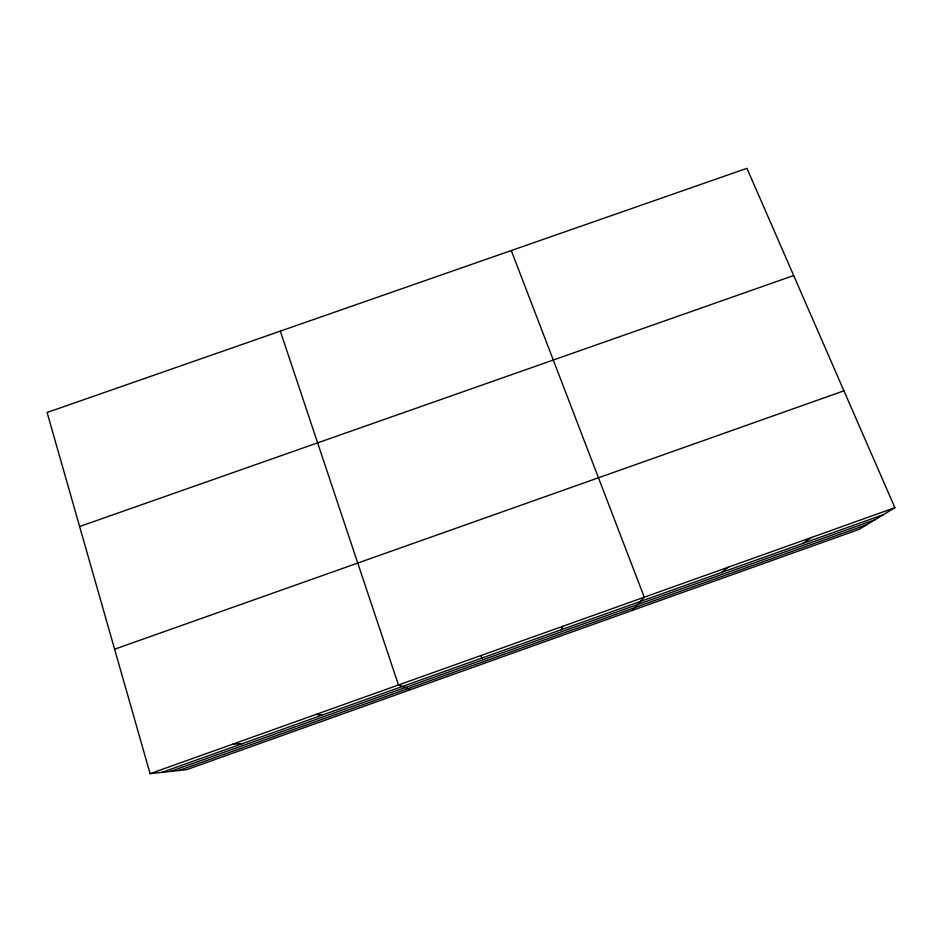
<?xml version="1.0" encoding="UTF-8"?>
<svg xmlns="http://www.w3.org/2000/svg" width="942" height="942" viewBox="0 0 942 942"><rect width="100%" height="100%" fill="white"/><g stroke="black" fill="none" stroke-linecap="round" stroke-linejoin="round"><path stroke-width="1.41" d="M561.385 629.692L562.61 626.359M632.541 610.322L644.269 597.204L511.282 250.537M721.702 572.418L728.107 567.261M802.655 543.51L811.651 537.423M894.9 507.691L858.986 529.416L186.74 769.626L150.108 773.676L47.1 412.49L746.935 168.324L894.9 507.691L150.108 773.676M161.93 772.369L883.325 514.697M170.514 771.416L874.906 519.784M178.933 770.485L866.64 524.776M114.606 649.203L843.938 390.812M79.623 526.519L793.682 275.535M233.18 744.015L242.353 743.638M315.959 714.448L322.517 715.013M410.677 689.603L398.466 684.987L280.316 331.125M480.679 655.62L482.021 658.034"/></g></svg>
